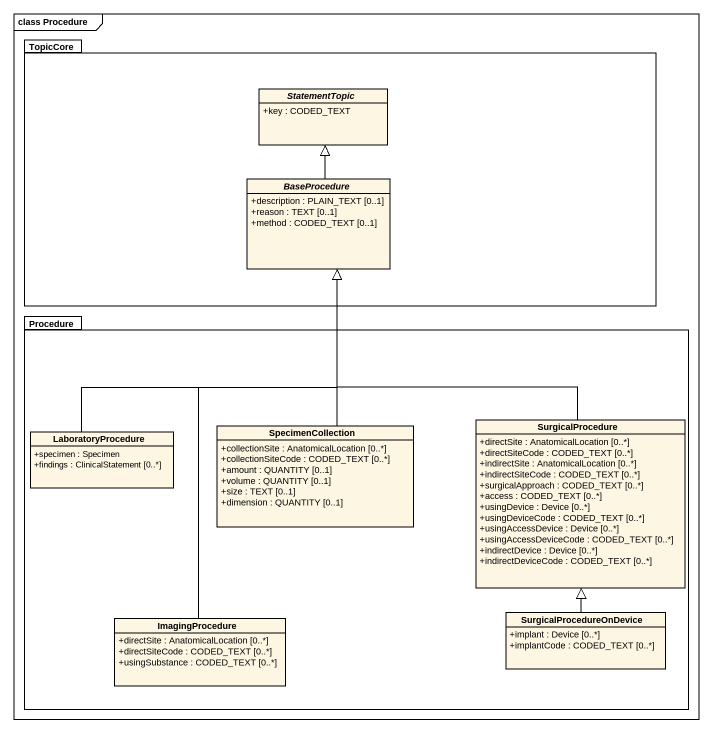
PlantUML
@startuml
mainframe class Procedure
hide circle
hide empty members
skinparam classAttributeIconSize 0
package TopicCore {
  abstract class StatementTopic {
    +key : CODED_TEXT
  }
  abstract class BaseProcedure {
    +description : PLAIN_TEXT [0..1]
    +reason : TEXT [0..1]
    +method : CODED_TEXT [0..1]
  }
}
package Procedure {
  class LaboratoryProcedure {
    +specimen : Specimen
    +findings : ClinicalStatement [0..*]
  }
  class SpecimenCollection {
    +collectionSite : AnatomicalLocation [0..*]
    +collectionSiteCode : CODED_TEXT [0..*]
    +amount : QUANTITY [0..1]
    +volume : QUANTITY [0..1]
    +size : TEXT [0..1]
    +dimension : QUANTITY [0..1]
  }
  class SurgicalProcedure {
    +directSite : AnatomicalLocation [0..*]
    +directSiteCode : CODED_TEXT [0..*]
    +indirectSite : AnatomicalLocation [0..*]
    +indirectSiteCode : CODED_TEXT [0..*]
    +surgicalApproach : CODED_TEXT [0..*]
    +access : CODED_TEXT [0..*]
    +usingDevice : Device [0..*]
    +usingDeviceCode : CODED_TEXT [0..*]
    +usingAccessDevice : Device [0..*]
    +usingAccessDeviceCode : CODED_TEXT [0..*]
    +indirectDevice : Device [0..*]
    +indirectDeviceCode : CODED_TEXT [0..*]
  }
  class ImagingProcedure {
    +directSite : AnatomicalLocation [0..*]
    +directSiteCode : CODED_TEXT [0..*]
    +usingSubstance : CODED_TEXT [0..*]
  }
  class SurgicalProcedureOnDevice {
    +implant : Device [0..*]
    +implantCode : CODED_TEXT [0..*]
  }
}
BaseProcedure -up-|> StatementTopic
LaboratoryProcedure -up-|> BaseProcedure
SpecimenCollection -up-|> BaseProcedure
SurgicalProcedure -up-|> BaseProcedure
ImagingProcedure -up-|> BaseProcedure
SurgicalProcedureOnDevice -up-|> SurgicalProcedure
@enduml
